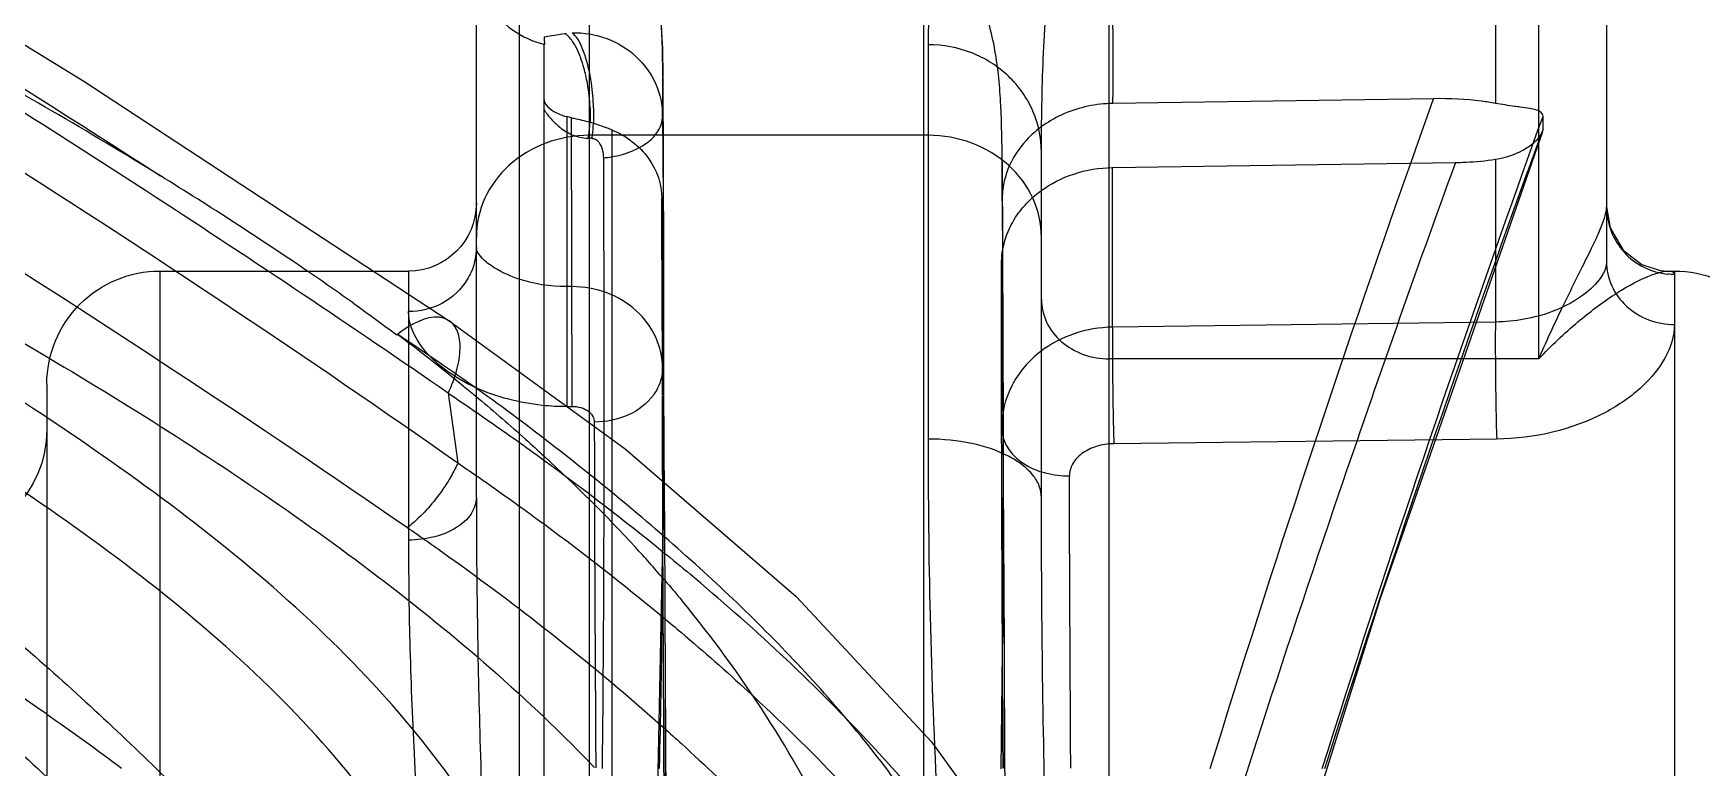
# Model space of a CAD drawing. Header units: millimetres. Extents: x 29875 to 31218, y -21313 to -20364.
# Drawn here: x 30178.99 to 30186.52, y -20644.03 to -20640.72 of the extents above; entities that cross this region are included whole.
import ezdxf

# ---------------------------------------------------------------- set-up
doc = ezdxf.new("R2010")
doc.units = ezdxf.units.MM
doc.header["$LTSCALE"] = 8
doc.layers.add('Cav-cor', color=30, linetype='Continuous')
doc.layers.add('WT', color=4, linetype='Continuous')

# ---------------------------------------------------------------- blocks, each defined once
blk = doc.blocks.new('20160903.150404')
at = {"layer": 'Cav-cor', "color": 241}
for p, q in [((-16.3, 47.0912), (-16.3, 74.5623)), ((-14.4743, 50.0798), (-14.4743, 71.5737)), ((-19.074, 61.103), (-19.074, 65.188)), ((-19.38, 64.8899), (-19.38, 61.5413)), ((-14.79, 54.6321), (-14.79, 64.2182)), ((-17.136, 54.971), (-17.136, 63.727)), ((-14.28, 60.4782), (-14.28, 63.7276)), ((-18.8789, 63.215), (-18.8789, 62.2552)), ((-14.5856, 62.5547), (-14.6276, 62.5622)), ((-16.32, 60.7414), (-16.32, 62.5198)), ((-14.586, 56.4719), (-14.586, 62.5252)), ((-15.1212, 62.3775), (-15.1242, 61.564)), ((-18.5998, 62.2764), (-17.1526, 62.2548)), ((-18.5196, 62.051), (-18.5998, 62.2764)), ((-19.0705, 62.1338), (-19.0932, 62.1967)), ((-19.0932, 62.1678), (-19.0932, 62.1967)), ((-15.1204, 62.1986), (-15.1229, 61.8267)), ((-14.7119, 60.8875), (-14.7093, 62.1904)), ((-14.688, 62.1955), (-14.688, 60.8875)), ((-19.0933, 62.1388), (-19.0932, 62.1678)), ((-19.0909, 62.1267), (-19.0933, 62.1388)), ((-19.0933, 62.1388), (-19.0866, 62.1206)), ((-19.0866, 62.1206), (-19.0253, 61.9512)), ((-19.0523, 62.0831), (-19.0705, 62.1338)), ((-16.32, 62.1113), (-14.79, 62.1113)), ((-14.892, 62.1361), (-14.892, 56.6186)), ((-19.0073, 61.9577), (-19.0523, 62.0831)), ((-18.4967, 61.9862), (-18.5196, 62.051)), ((-16.83, 60.4781), (-16.83, 62.0354)), ((-18.9825, 61.8883), (-19.0073, 61.9577)), ((-18.8789, 62.0032), (-18.8789, 61.2693)), ((-17.1507, 61.9658), (-18.6981, 61.9888)), ((-17.1511, 61.2461), (-17.1507, 61.9658)), ((-16.6526, 61.9903), (-16.6556, 61.2023)), ((-16.652, 61.8154), (-16.6526, 61.9902)), ((-16.652, 61.8154), (-16.6538, 61.5465)), ((-15.1229, 61.8267), (-15.1242, 61.564)), ((-15.1173, 61.8272), (-15.1194, 61.5648)), ((-16.6539, 61.5279), (-16.6555, 61.2023)), ((-16.6538, 61.5465), (-16.6539, 61.5279)), ((-15.1243, 61.5192), (-15.1247, 61.414)), ((-15.1242, 61.564), (-15.1243, 61.5192)), ((-15.1197, 61.5198), (-15.1234, 61.0607)), ((-15.1199, 60.9402), (-15.1179, 61.5198)), ((-15.1194, 61.5648), (-15.1197, 61.5198)), ((-19.6585, 61.499), (-19.686, 61.499)), ((-19.686, 61.499), (-19.686, 54.971)), ((-14.7119, 61.4289), (-14.688, 61.4289)), ((-12.852, 61.499), (-13.974, 61.499)), ((-13.974, 61.499), (-13.974, 60.2859)), ((-12.852, 61.499), (-12.852, 54.971)), ((-15.1247, 61.414), (-15.1251, 61.1527)), ((-15.1247, 61.4138), (-15.1222, 60.3504)), ((-18.8789, 61.2693), (-17.1511, 61.2461)), ((-16.6555, 61.2023), (-16.6566, 60.7925)), ((-15.1251, 61.1527), (-15.1251, 61.0606)), ((-19.074, 61.103), (-17.136, 61.103)), ((-15.1251, 61.0606), (-15.125, 60.9555)), ((-15.1234, 61.0607), (-15.1244, 60.9377)), ((-15.1196, 61.0842), (-15.1211, 60.8791)), ((-12.395, 61.0812), (-12.4206, 61.0659)), ((-12.342, 60.9888), (-12.342, 55.4813)), ((-15.125, 60.9555), (-15.125, 60.9376)), ((-14.1534, 60.9483), (-14.197, 60.6336)), ((-14.7119, 60.8875), (-14.688, 60.8875)), ((-18.8842, 60.7415), (-17.1566, 60.7203)), ((-15.1224, 60.3808), (-15.1207, 60.1908)), ((-15.1222, 60.3504), (-15.0833, 58.5177)), ((-15.1207, 60.1908), (-15.118, 59.9588)), ((-15.266, 60.1139), (-15.2458, 60.1309)), ((-16.6547, 60.0248), (-16.6542, 59.9589)), ((-16.6609, 59.9588), (-16.6788, 56.4319)), ((-15.1308, 59.9585), (-15.1456, 57.0071)), ((-15.1151, 59.9442), (-15.1249, 59.936)), ((-15.1112, 59.4528), (-15.1286, 59.4373)), ((-15.1061, 59.3029), (-15.105, 59.2551))]:
    blk.add_line(p, q, dxfattribs=at)
for points in [[(-8.496, 64.7796), (-10.478, 63.6012), (-12.5085, 62.355), (-14.1578, 61.2746)], [(-14.0709, 63.8641), (-14.5814, 63.6488), (-14.8981, 63.3612), (-15.0466, 63.0569), (-15.103, 62.772), (-15.1197, 62.5013), (-15.1212, 62.3774)], [(-19.0909, 62.1267), (-18.3585, 60.0225), (-17.6835, 57.8691), (-17.1357, 55.8887)], [(-19.38, 61.7884), (-19.3958, 61.6939), (-19.4544, 61.594), (-19.5386, 61.529), (-19.6218, 61.502), (-19.6593, 61.499)], [(-14.1578, 61.2746), (-14.9511, 60.6966), (-15.7237, 60.0317), (-16.3344, 59.3764), (-16.6919, 58.8816)]]:
    blk.add_lwpolyline(points, dxfattribs=at)
for centre, radius, start, end in [((-16.5357, 51.5877), 11.1391, 80.13695, 80.4048), ((-14.0524, 62.5129), 0.5348, 175.51882, 179.12031), ((-13.9326, 62.2055), 0.8768, 178.09496, 182.77653), ((-14.042, 62.204), 0.7517, 177.63901, 182.75857), ((-14.8272, 62.7403), 0.5623, 282.09923, 283.23424), ((-14.8153, 62.69), 0.5106, 283.23201, 284.43906), ((-14.8585, 62.3456), 0.3297, 241.51309, 246.62731), ((-14.8832, 66.187), 4.0902, 271.13604, 271.36971), ((-86.7426, 37.8499), 72.3883, 17.199447, 19.476984), ((-90.0755, 36.2836), 75.5444, 17.703047, 19.862725), ((-88.4235, 37.0705), 73.7426, 17.508083, 19.666553), ((-17.1153, 61.4674), 0.4876, 49.82888, 53.60788), ((-64.0177, 61.7602), 48.9004, 359.71835, 0.07835), ((-13.974, 61.805), 0.306, 180.00368, 270), ((427.5016, 57.583), 444.1688, 179.491162, 179.693528), ((126.7957, 60.6808), 141.9161, 179.661273, 179.846654), ((-19.686, 60.989), 0.51, 90, 180.00004), ((-19.6861, 61.7833), 0.2994, 270.0209, 275.67189), ((-12.852, 60.989), 0.51, 359.99971, 90), ((-7.6194, 52.7836), 10.523, 125.48666, 126.78736), ((-8.9932, 54.6096), 8.2423, 126.75046, 129.98761), ((267.825, 58.5953), 282.9591, 179.525684, 179.72395), ((74.2471, 61.0695), 89.3722, 180.084539, 180.441533), ((-8.9667, 54.578), 8.2836, 129.98753, 131.92315), ((-5.6809, 48.3704), 15.1654, 123.96414, 124.54957), ((-6.086, 48.9577), 14.4519, 124.54748, 125.41398), ((-462.4263, 61.9588), 445.7776, 359.652696, 359.850105), ((85.0461, 60.6658), 101.7028, 179.928613, 180.361138), ((-11.832, 60.785), 0.51, 180.00008, 270), ((-6.4767, 49.5081), 13.777, 125.41592, 126.06084), ((-8.9493, 54.5585), 8.3097, 131.92263, 132.7138), ((-7.3512, 50.6881), 12.3083, 126.0035, 129.15969), ((-6.2317, 48.986), 14.1107, 124.36636, 124.78029), ((-372.8796, 61.5883), 355.9249, 359.624829, 359.83668), ((-16.9558, 60.9914), 0.4176, 269.94369, 284.82178), ((-16.9482, 60.9615), 0.3868, 284.86734, 288.17634), ((-6.7679, 49.75), 13.1774, 125.00368, 126.39668), ((-6.3927, 49.2182), 13.8282, 124.78091, 125.0128), ((-7.5475, 50.8038), 11.8666, 126.38577, 129.62264), ((-7.8418, 51.2954), 11.5276, 129.1749, 129.96263), ((-10.8701, 56.4353), 5.6227, 139.46272, 140.47539), ((-10.8258, 56.3974), 5.681, 139.17006, 139.46297), ((131.7377, 59.2806), 148.4001, 179.738172, 180.009871), ((64.4577, 60.5372), 81.114, 180.408494, 180.905795), ((-8.1098, 51.498), 10.9733, 129.73921, 130.28836), ((51.5016, 60.8377), 66.6254, 180.755859, 181.319975), ((-9.6731, 54.3278), 7.1238, 133.63645, 136.18765), ((-6.0377, 50.4091), 11.0633, 124.73953, 126.89503), ((-8.9881, 52.5631), 9.2174, 131.77303, 132.42932)]:
    blk.add_arc(centre, radius, start, end, dxfattribs=at)
for points, knots in [([(-8.3407, 64.6766), (-9.1003, 64.2253), (-10.618, 63.3308), (-12.1175, 62.4056), (-12.8545, 61.9284)], [0, 0, 0, 0, 0.501561, 1, 1, 1, 1]), ([(-14.8382, 57.7231), (-14.7895, 57.9257), (-14.6663, 58.3311), (-14.3831, 58.9138), (-13.9915, 59.4619), (-13.5021, 59.9664), (-12.9375, 60.4293), (-12.1093, 61.0077), (-10.9979, 61.6628), (-9.6148, 62.3922), (-8.2108, 63.1023), (-6.8218, 63.8277), (-5.9219, 64.353), (-5.4874, 64.6328)], [0, 0, 0, 0, 0.052384, 0.106091, 0.162117, 0.220927, 0.28224, 0.345352, 0.474667, 0.606151, 0.738355, 0.870086, 1, 1, 1, 1]), ([(-14.5392, 57.5047), (-14.4918, 57.7089), (-14.3723, 58.1176), (-14.0952, 58.7064), (-13.7074, 59.2585), (-13.2194, 59.7616), (-12.6568, 60.2186), (-11.8342, 60.7858), (-10.7343, 61.4281), (-9.3692, 62.1458), (-7.9857, 62.846), (-6.6177, 63.561), (-5.7308, 64.0768), (-5.3019, 64.3507)], [0, 0, 0, 0, 0.053198, 0.107748, 0.164439, 0.223653, 0.285113, 0.348184, 0.477163, 0.608143, 0.73975, 0.870806, 1, 1, 1, 1]), ([(-14.1534, 60.9483), (-13.7175, 61.2492), (-12.8334, 61.84), (-11.026, 62.9799), (-9.6441, 63.8006), (-8.7227, 64.3516)], [0, 0, 0, 0, 0.247866, 0.497567, 1, 1, 1, 1]), ([(-1.1441, 64.1956), (-1.8223, 64.0881), (-3.1641, 63.8314), (-5.1324, 63.3154), (-6.7241, 62.7844), (-7.9594, 62.3041), (-9.1497, 61.7917), (-10.2882, 61.2083), (-11.3388, 60.5257), (-12.0594, 59.9712), (-12.7214, 59.3775), (-13.3359, 58.7553), (-13.9301, 58.1223), (-14.3336, 57.7086), (-14.5392, 57.5047)], [0, 0, 0, 0, 0.134489, 0.267349, 0.398253, 0.462896, 0.526889, 0.652059, 0.712805, 0.772065, 0.829953, 0.886828, 0.943294, 1, 1, 1, 1]), ([(-12.8545, 61.9284), (-12.531, 62.1277), (-11.869, 62.5098), (-10.8546, 63.0518), (-9.8257, 63.58), (-9.1372, 63.9303), (-8.794, 64.1078)], [0, 0, 0, 0, 0.247311, 0.49726, 0.748517, 1, 1, 1, 1]), ([(-1.0826, 63.8478), (-1.7584, 63.7399), (-3.0954, 63.4824), (-5.0559, 62.965), (-6.6412, 62.4343), (-7.8711, 61.9544), (-9.0553, 61.4423), (-10.186, 60.856), (-11.2242, 60.1648), (-11.9332, 59.6008), (-12.5831, 58.9959), (-13.1871, 58.361), (-13.7763, 57.716), (-14.1788, 57.2944), (-14.3841, 57.0861)], [0, 0, 0, 0, 0.134329, 0.267008, 0.397699, 0.462219, 0.526075, 0.65092, 0.711498, 0.770632, 0.828523, 0.885619, 0.942584, 1, 1, 1, 1]), ([(-16.32, 62.5198), (-16.32, 62.6311), (-16.3344, 62.8534), (-16.4025, 63.1269), (-16.5016, 63.3353), (-16.6139, 63.4938), (-16.756, 63.6171), (-16.8976, 63.6855), (-17.0179, 63.7203), (-17.0935, 63.7263), (-17.136, 63.727)], [0, 0, 0, 0, 0.20626, 0.411077, 0.517408, 0.632106, 0.76889, 0.860584, 0.92129, 1, 1, 1, 1]), ([(-16.83, 62.0354), (-16.83, 62.1761), (-16.8338, 62.3868), (-16.8488, 62.6668), (-16.866, 62.8755), (-16.891, 63.0832), (-16.9208, 63.2556), (-16.9531, 63.3921), (-16.9854, 63.4963), (-17.0277, 63.6009), (-17.0899, 63.6837), (-17.136, 63.6845)], [0, 0, 0, 0, 0.245291, 0.367228, 0.488819, 0.610259, 0.731979, 0.793286, 0.855373, 0.919537, 1, 1, 1, 1]), ([(-17.1526, 62.2548), (-17.1536, 62.3633), (-17.1553, 62.576), (-17.1439, 62.8903), (-17.0931, 63.1487), (-16.9935, 63.3425), (-16.918, 63.43), (-16.8738, 63.4713)], [0, 0, 0, 0, 0.253102, 0.495797, 0.733475, 0.858926, 1, 1, 1, 1]), ([(-15.1212, 62.3775), (-15.1209, 62.4779), (-15.1181, 62.6275), (-15.0942, 62.8245), (-15.0584, 62.9696), (-14.9887, 63.1153), (-14.8575, 63.2569), (-14.6445, 63.3829), (-14.4709, 63.4495), (-14.3701, 63.4836)], [0, 0, 0, 0, 0.203179, 0.301993, 0.400688, 0.50418, 0.624939, 0.784837, 1, 1, 1, 1]), ([(-9.9868, 63.3366), (-10.7047, 62.9037), (-12.1282, 62.0341), (-13.518, 61.1105), (-14.197, 60.6336)], [0, 0, 0, 0, 0.502603, 1, 1, 1, 1]), ([(-14.3639, 56.7963), (-14.1774, 56.9733), (-13.811, 57.331), (-13.2765, 57.8801), (-12.7422, 58.4278), (-12.185, 58.9598), (-11.5909, 59.4667), (-10.7317, 60.1043), (-9.5492, 60.8051), (-8.0243, 61.5102), (-6.4232, 62.1274), (-4.7635, 62.661), (-3.6299, 62.9541), (-3.0557, 63.0844)], [0, 0, 0, 0, 0.0585, 0.116486, 0.174337, 0.232593, 0.291689, 0.351914, 0.475838, 0.603551, 0.733796, 0.866025, 1, 1, 1, 1]), ([(-9.7673, 63.0106), (-10.483, 62.5822), (-11.9022, 61.7221), (-13.2902, 60.8115), (-13.9691, 60.3424)], [0, 0, 0, 0, 0.502696, 1, 1, 1, 1]), ([(-8.7701, 63.0106), (-9.3814, 62.6955), (-10.6044, 62.0808), (-11.81, 61.4303), (-12.395, 61.0812)], [0, 0, 0, 0, 0.502356, 1, 1, 1, 1]), ([(-12.3421, 59.5004), (-11.8516, 59.8412), (-10.8133, 60.461), (-9.2001, 61.3015), (-7.5662, 62.1221), (-6.4931, 62.7017), (-5.971, 63.0106)], [0, 0, 0, 0, 0.246225, 0.49751, 0.749936, 1, 1, 1, 1]), ([(-16.6526, 61.9903), (-16.6524, 62.0755), (-16.6498, 62.2439), (-16.6277, 62.495), (-16.5716, 62.7013), (-16.4838, 62.857), (-16.4216, 62.9289), (-16.3857, 62.9632)], [0, 0, 0, 0, 0.246248, 0.486405, 0.727512, 0.856548, 1, 1, 1, 1]), ([(-14.3361, 62.7028), (-14.3633, 62.6581), (-14.4371, 62.5785), (-14.5357, 62.5337), (-14.5872, 62.5211)], [0, 0, 0, 0, 0.496778, 1, 1, 1, 1]), ([(-14.7123, 62.5741), (-14.765, 62.5752), (-14.8708, 62.5578), (-15.0063, 62.4754), (-15.0981, 62.3495), (-15.1201, 62.2483), (-15.1204, 62.1986)], [0, 0, 0, 0, 0.257685, 0.510184, 0.756848, 1, 1, 1, 1]), ([(-14.793, 62.3819), (-14.7851, 62.4237), (-14.7706, 62.4812), (-14.7394, 62.5445), (-14.7217, 62.5669), (-14.7123, 62.5741)], [0, 0, 0, 0, 0.603864, 0.831926, 1, 1, 1, 1]), ([(-14.7328, 62.5027), (-14.7253, 62.5175), (-14.7104, 62.5427), (-14.6897, 62.5642), (-14.6789, 62.571)], [0, 0, 0, 0, 0.566047, 1, 1, 1, 1]), ([(-16.83, 62.0354), (-16.83, 62.0985), (-16.803, 62.2272), (-16.6885, 62.3882), (-16.5191, 62.495), (-16.3862, 62.5198), (-16.32, 62.5198)], [0, 0, 0, 0, 0.244018, 0.491582, 0.744077, 1, 1, 1, 1]), ([(-14.774, 62.3812), (-14.7715, 62.3926), (-14.761, 62.4341), (-14.7467, 62.4749), (-14.7328, 62.5027)], [0, 0, 0, 0, 0.272321, 1, 1, 1, 1]), ([(-15.1204, 62.1986), (-15.1206, 62.2132), (-15.1211, 62.2712), (-15.1213, 62.3292), (-15.1212, 62.3726)], [0, 0, 0, 0, 0.252438, 1, 1, 1, 1]), ([(-14.8089, 62.2346), (-14.8078, 62.2719), (-14.8033, 62.3212), (-14.7952, 62.37), (-14.793, 62.3819)], [0, 0, 0, 0, 0.755011, 1, 1, 1, 1]), ([(-14.7931, 62.2349), (-14.7916, 62.272), (-14.7863, 62.3212), (-14.7767, 62.3695), (-14.774, 62.3812)], [0, 0, 0, 0, 0.754704, 1, 1, 1, 1]), ([(-18.9898, 62.2386), (-18.9817, 62.2397), (-18.9446, 62.2445), (-18.9076, 62.25), (-18.8789, 62.2552)], [0, 0, 0, 0, 0.219638, 1, 1, 1, 1]), ([(-18.8789, 62.2552), (-18.8581, 62.2591), (-18.7657, 62.273), (-18.672, 62.2775), (-18.5998, 62.2764)], [0, 0, 0, 0, 0.226535, 1, 1, 1, 1]), ([(-14.586, 62.272), (-14.586, 62.256), (-14.6209, 62.2186), (-14.6608, 62.2025), (-14.688, 62.1955)], [0, 0, 0, 0, 0.363389, 1, 1, 1, 1]), ([(-19.0932, 62.1967), (-19.0932, 62.2031), (-19.0855, 62.2175), (-19.0609, 62.2267), (-19.0287, 62.2336), (-19.0037, 62.2367), (-18.9898, 62.2386)], [0, 0, 0, 0, 0.160139, 0.364943, 0.64386, 1, 1, 1, 1]), ([(-17.1526, 62.2548), (-17.0773, 62.2537), (-16.9314, 62.224), (-16.8079, 62.1394), (-16.7609, 62.0882)], [0, 0, 0, 0, 0.519607, 1, 1, 1, 1]), ([(-15.0857, 62.1109), (-15.0912, 62.1175), (-15.1099, 62.1431), (-15.1204, 62.1754), (-15.1204, 62.1986)], [0, 0, 0, 0, 0.2697, 1, 1, 1, 1]), ([(-14.7093, 62.1904), (-14.7162, 62.189), (-14.7466, 62.1824), (-14.7767, 62.175), (-14.7998, 62.1684)], [0, 0, 0, 0, 0.227769, 1, 1, 1, 1]), ([(-14.586, 62.2275), (-14.586, 62.2253), (-14.5911, 62.2195), (-14.5977, 62.2084), (-14.6101, 62.1934), (-14.6195, 62.1826), (-14.6249, 62.1769)], [0, 0, 0, 0, 0.10315, 0.324959, 0.630947, 1, 1, 1, 1]), ([(-18.8789, 62.0032), (-18.9289, 62.011), (-18.998, 62.0357), (-19.0645, 62.0869), (-19.0861, 62.1139), (-19.0908, 62.1266)], [0, 0, 0, 0, 0.602825, 0.838463, 1, 1, 1, 1]), ([(-16.83, 61.6525), (-16.83, 61.7122), (-16.8026, 61.8349), (-16.6877, 61.9872), (-16.5185, 62.088), (-16.3864, 62.1113), (-16.32, 62.1113)], [0, 0, 0, 0, 0.236428, 0.48101, 0.736682, 1, 1, 1, 1]), ([(-14.892, 62.1361), (-14.9567, 62.1085), (-15.0701, 62.025), (-15.1169, 61.8899), (-15.1173, 61.8272)], [0, 0, 0, 0, 0.528252, 1, 1, 1, 1]), ([(-15.0158, 62.0558), (-15.0228, 62.0596), (-15.0483, 62.0748), (-15.0717, 62.0942), (-15.0857, 62.1109)], [0, 0, 0, 0, 0.267282, 1, 1, 1, 1]), ([(-14.7998, 62.1684), (-14.8235, 62.1616), (-14.8545, 62.1515), (-14.8847, 62.1393), (-14.892, 62.1361)], [0, 0, 0, 0, 0.755823, 1, 1, 1, 1]), ([(-14.8021, 62.0976), (-14.8029, 62.1027), (-14.8058, 62.1245), (-14.8076, 62.1463), (-14.8084, 62.163)], [0, 0, 0, 0, 0.236424, 1, 1, 1, 1]), ([(-14.7855, 62.098), (-14.7864, 62.1035), (-14.79, 62.1266), (-14.792, 62.1499), (-14.7928, 62.1678)], [0, 0, 0, 0, 0.23662, 1, 1, 1, 1]), ([(-14.79, 62.1113), (-14.7236, 62.1113), (-14.5915, 62.088), (-14.4223, 61.9873), (-14.3074, 61.835), (-14.28, 61.7122), (-14.28, 61.6526)], [0, 0, 0, 0, 0.263313, 0.518987, 0.763572, 1, 1, 1, 1]), ([(-14.7348, 62.106), (-14.7386, 62.1048), (-14.7551, 62.1004), (-14.7723, 62.0982), (-14.7855, 62.098)], [0, 0, 0, 0, 0.231222, 1, 1, 1, 1]), ([(-14.6908, 62.1248), (-14.6941, 62.1229), (-14.7081, 62.1154), (-14.723, 62.1095), (-14.7348, 62.106)], [0, 0, 0, 0, 0.232054, 1, 1, 1, 1]), ([(-14.6249, 62.1769), (-14.6292, 62.1724), (-14.6491, 62.1526), (-14.6718, 62.1355), (-14.6908, 62.1248)], [0, 0, 0, 0, 0.220146, 1, 1, 1, 1]), ([(-16.7609, 62.0882), (-16.7264, 62.0505), (-16.6709, 61.9646), (-16.6516, 61.8639), (-16.652, 61.8154)], [0, 0, 0, 0, 0.512949, 1, 1, 1, 1]), ([(-14.8532, 62.0099), (-14.8652, 62.0109), (-14.9117, 62.0166), (-14.9575, 62.0291), (-14.9893, 62.0429)], [0, 0, 0, 0, 0.257871, 1, 1, 1, 1]), ([(-14.8217, 62.0906), (-14.8256, 62.0878), (-14.839, 62.0745), (-14.8461, 62.0563), (-14.8493, 62.0429)], [0, 0, 0, 0, 0.256744, 1, 1, 1, 1]), ([(-18.6981, 61.9888), (-18.7137, 61.9891), (-18.7742, 61.9909), (-18.8346, 61.9963), (-18.8789, 62.0032)], [0, 0, 0, 0, 0.257956, 1, 1, 1, 1]), ([(-18.6981, 61.9888), (-18.5178, 61.4934), (-17.819, 59.5125), (-17.2031, 57.5017), (-16.8034, 55.98)], [0, 0, 0, 0, 0.251006, 1, 1, 1, 1]), ([(-16.826, 61.8599), (-16.8712, 61.8932), (-16.976, 61.9461), (-17.0916, 61.9649), (-17.1507, 61.9658)], [0, 0, 0, 0, 0.487224, 1, 1, 1, 1]), ([(-14.8532, 62.0099), (-14.8558, 61.3213), (-14.8572, 60.403), (-14.85, 59.4847), (-14.8477, 59.2551)], [0, 0, 0, 0, 0.749874, 1, 1, 1, 1]), ([(-13.7282, 61.3519), (-13.6578, 61.4022), (-13.3715, 61.6017), (-13.078, 61.7907), (-12.8545, 61.9284)], [0, 0, 0, 0, 0.247898, 1, 1, 1, 1]), ([(-16.7134, 61.7414), (-16.7193, 61.7504), (-16.7446, 61.7864), (-16.7754, 61.8185), (-16.8008, 61.84)], [0, 0, 0, 0, 0.244389, 1, 1, 1, 1]), ([(-19.38, 61.7884), (-19.38, 61.7513), (-19.3942, 61.6762), (-19.4541, 61.579), (-19.5456, 61.51), (-19.6193, 61.489), (-19.6565, 61.4853)], [0, 0, 0, 0, 0.249019, 0.499013, 0.749177, 1, 1, 1, 1]), ([(-19.074, 61.103), (-19.1068, 61.1785), (-19.1711, 61.3182), (-19.2535, 61.4833), (-19.3109, 61.5987), (-19.3452, 61.671), (-19.37, 61.7323), (-19.38, 61.7713), (-19.38, 61.7884)], [0, 0, 0, 0, 0.328449, 0.612918, 0.735593, 0.842708, 0.931673, 1, 1, 1, 1]), ([(-16.6497, 61.5275), (-16.6494, 61.5645), (-16.6603, 61.6402), (-16.6926, 61.7093), (-16.7134, 61.7414)], [0, 0, 0, 0, 0.49162, 1, 1, 1, 1]), ([(-14.688, 61.4289), (-14.6134, 61.4288), (-14.4932, 61.4468), (-14.3615, 61.5086), (-14.2998, 61.5597), (-14.28, 61.593), (-14.28, 61.6049)], [0, 0, 0, 0, 0.480834, 0.768625, 0.923231, 1, 1, 1, 1]), ([(-14.28, 61.6049), (-14.28, 61.5673), (-14.2689, 61.5162), (-14.2456, 61.4714), (-14.239, 61.4605)], [0, 0, 0, 0, 0.74641, 1, 1, 1, 1]), ([(-19.38, 61.5413), (-19.38, 61.5044), (-19.3966, 61.4288), (-19.4652, 61.3344), (-19.5671, 61.2725), (-19.6464, 61.2579), (-19.686, 61.2579)], [0, 0, 0, 0, 0.240839, 0.487465, 0.741479, 1, 1, 1, 1]), ([(-19.38, 61.5413), (-19.38, 61.5206), (-19.3575, 61.4656), (-19.275, 61.3827), (-19.1125, 61.2959), (-18.9654, 61.2703), (-18.8789, 61.2693)], [0, 0, 0, 0, 0.102553, 0.278458, 0.572078, 1, 1, 1, 1]), ([(-16.6502, 60.7925), (-16.6502, 60.8558), (-16.6498, 61.101), (-16.6488, 61.3461), (-16.6497, 61.5279)], [0, 0, 0, 0, 0.258257, 1, 1, 1, 1]), ([(-19.6594, 61.499), (-19.666, 61.499), (-19.6756, 61.4984), (-19.6848, 61.491), (-19.686, 61.4862), (-19.686, 61.4839)], [0, 0, 0, 0, 0.586408, 0.796009, 1, 1, 1, 1]), ([(-19.074, 61.103), (-19.1298, 61.1618), (-19.2389, 61.2657), (-19.4023, 61.3889), (-19.5275, 61.4607), (-19.6105, 61.4917), (-19.6447, 61.499), (-19.6591, 61.499)], [0, 0, 0, 0, 0.339536, 0.628879, 0.855587, 0.939682, 1, 1, 1, 1]), ([(-15.1199, 61.0606), (-15.1198, 61.1085), (-15.0982, 61.2069), (-15.0064, 61.3292), (-14.871, 61.4102), (-14.7652, 61.4289), (-14.7119, 61.4289)], [0, 0, 0, 0, 0.236797, 0.480969, 0.736485, 1, 1, 1, 1]), ([(-14.239, 61.4605), (-14.2123, 61.4166), (-14.1323, 61.342), (-14.0266, 61.3161), (-13.974, 61.3161)], [0, 0, 0, 0, 0.493913, 1, 1, 1, 1]), ([(-16.83, 61.3718), (-16.83, 61.3367), (-16.8467, 61.2641), (-16.9163, 61.1749), (-17.0177, 61.1164), (-17.0964, 61.103), (-17.136, 61.103)], [0, 0, 0, 0, 0.234917, 0.478938, 0.735285, 1, 1, 1, 1]), ([(-14.2782, 60.9729), (-14.2278, 60.9958), (-14.1406, 61.0466), (-14.0244, 61.1548), (-13.974, 61.2564), (-13.974, 61.3161)], [0, 0, 0, 0, 0.347947, 0.625361, 1, 1, 1, 1]), ([(-14.1577, 61.2746), (-14.1444, 61.2837), (-14.098, 61.2983), (-14.0111, 61.2747), (-13.9524, 61.2358), (-13.9214, 61.2107)], [0, 0, 0, 0, 0.187342, 0.537114, 1, 1, 1, 1]), ([(-19.686, 61.2579), (-19.686, 61.2055), (-19.6507, 61.0995), (-19.5372, 60.9642), (-19.2953, 60.7979), (-19.0525, 60.7436), (-18.8842, 60.7415)], [0, 0, 0, 0, 0.152764, 0.309665, 0.509519, 1, 1, 1, 1]), ([(-18.8789, 61.2693), (-18.8778, 61.2404), (-18.8778, 61.163), (-18.8787, 60.9871), (-18.881, 60.8401), (-18.8842, 60.7415)], [0, 0, 0, 0, 0.164571, 0.439373, 1, 1, 1, 1]), ([(-17.1513, 61.2461), (-17.1502, 61.2174), (-17.1502, 61.1406), (-17.1511, 60.9653), (-17.1534, 60.8188), (-17.1566, 60.7203)], [0, 0, 0, 0, 0.16408, 0.438125, 1, 1, 1, 1]), ([(-17.1511, 61.2461), (-17.0924, 61.2452), (-16.9764, 61.2258), (-16.872, 61.1711), (-16.8268, 61.1366)], [0, 0, 0, 0, 0.507912, 1, 1, 1, 1]), ([(-16.3483, 58.9411), (-16.207, 59.1652), (-15.8742, 59.5943), (-15.3901, 60.0751), (-14.9676, 60.4415), (-14.6335, 60.7092), (-14.287, 60.9696), (-14.0458, 61.1316), (-13.9249, 61.2138)], [0, 0, 0, 0, 0.237663, 0.48479, 0.611262, 0.739307, 0.868836, 1, 1, 1, 1]), ([(-14.1534, 60.9483), (-14.1693, 60.9827), (-14.1942, 61.0487), (-14.2104, 61.1436), (-14.2025, 61.223), (-14.1745, 61.2632), (-14.1578, 61.2746)], [0, 0, 0, 0, 0.326559, 0.605205, 0.825014, 1, 1, 1, 1]), ([(-16.8268, 61.1366), (-16.7731, 61.0955), (-16.6829, 60.9917), (-16.6501, 60.8574), (-16.6502, 60.7925)], [0, 0, 0, 0, 0.510627, 1, 1, 1, 1]), ([(-15.1199, 61.0608), (-15.1199, 61.0502), (-15.1163, 61.0072), (-15.0981, 60.9659), (-15.079, 60.9396)], [0, 0, 0, 0, 0.24409, 1, 1, 1, 1]), ([(-12.4206, 61.0659), (-12.8118, 60.8317), (-13.5674, 60.3487), (-14.2706, 59.7874), (-14.5891, 59.4836)], [0, 0, 0, 0, 0.508832, 1, 1, 1, 1]), ([(-15.1268, 59.2605), (-15.126, 59.4181), (-15.1232, 59.9766), (-15.1205, 60.5351), (-15.12, 60.936)], [0, 0, 0, 0, 0.28215, 1, 1, 1, 1]), ([(-15.079, 60.9396), (-15.051, 60.901), (-14.967, 60.8382), (-14.866, 60.8183), (-14.8139, 60.8183)], [0, 0, 0, 0, 0.477322, 1, 1, 1, 1]), ([(-14.688, 60.8875), (-14.6511, 60.8875), (-14.5111, 60.8949), (-14.3721, 60.9302), (-14.2782, 60.9729)], [0, 0, 0, 0, 0.263675, 1, 1, 1, 1]), ([(-14.8139, 60.8183), (-14.8139, 60.8271), (-14.8082, 60.8462), (-14.7855, 60.8688), (-14.752, 60.8839), (-14.7258, 60.8875), (-14.7119, 60.8875)], [0, 0, 0, 0, 0.195462, 0.420138, 0.691237, 1, 1, 1, 1]), ([(-16.6502, 60.7925), (-16.6502, 60.7717), (-16.6595, 60.7283), (-16.6971, 60.6705), (-16.755, 60.6237), (-16.8022, 60.6024), (-16.8275, 60.594)], [0, 0, 0, 0, 0.220622, 0.457328, 0.71678, 1, 1, 1, 1]), ([(-14.8203, 59.2586), (-14.8195, 59.4078), (-14.8166, 59.9277), (-14.814, 60.4476), (-14.8139, 60.8183)], [0, 0, 0, 0, 0.286999, 1, 1, 1, 1]), ([(-17.1566, 60.7203), (-17.13, 60.72), (-17.0789, 60.7124), (-17.013, 60.6811), (-16.9674, 60.6333), (-16.9561, 60.5928), (-16.9562, 60.5738)], [0, 0, 0, 0, 0.29362, 0.559709, 0.790748, 1, 1, 1, 1]), ([(-16.83, 60.4781), (-16.83, 60.4955), (-16.8225, 60.5323), (-16.7916, 60.5829), (-16.7429, 60.6282), (-16.6528, 60.6835), (-16.5094, 60.7294), (-16.3854, 60.7414), (-16.32, 60.7414)], [0, 0, 0, 0, 0.084017, 0.176356, 0.281896, 0.402442, 0.68418, 1, 1, 1, 1]), ([(-16.7288, 55.0421), (-16.7608, 55.1026), (-16.8134, 55.2365), (-16.8086, 55.4639), (-16.7432, 55.7027), (-16.6663, 55.97), (-16.5958, 56.2725), (-16.5395, 56.6107), (-16.4991, 56.9817), (-16.4563, 57.5214), (-16.4106, 58.2265), (-16.3591, 59.0834), (-16.3253, 59.9244), (-16.32, 60.4757), (-16.32, 60.7414)], [0, 0, 0, 0, 0.035739, 0.073429, 0.116322, 0.164749, 0.218651, 0.278292, 0.343545, 0.413324, 0.56084, 0.712306, 0.861317, 1, 1, 1, 1]), ([(-15.1243, 60.1117), (-15.0828, 60.1598), (-14.9115, 60.3515), (-14.7284, 60.5327), (-14.5861, 60.6641)], [0, 0, 0, 0, 0.24673, 1, 1, 1, 1]), ([(-14.197, 60.6337), (-14.1937, 60.6267), (-14.18, 60.5984), (-14.1646, 60.5709), (-14.1522, 60.5507)], [0, 0, 0, 0, 0.245131, 1, 1, 1, 1]), ([(-14.1522, 60.5507), (-14.1395, 60.5301), (-14.0876, 60.4534), (-14.0235, 60.3842), (-13.9691, 60.3424)], [0, 0, 0, 0, 0.260282, 1, 1, 1, 1]), ([(-16.9899, 55.1141), (-17.0136, 55.2345), (-17.0175, 55.4389), (-16.9941, 55.7302), (-16.9565, 56.1113), (-16.9133, 56.6604), (-16.8871, 57.3869), (-16.8671, 58.1718), (-16.8474, 58.9711), (-16.8328, 59.7413), (-16.83, 60.2405), (-16.83, 60.4781)], [0, 0, 0, 0, 0.068553, 0.112837, 0.163519, 0.282403, 0.420527, 0.56962, 0.721073, 0.86724, 1, 1, 1, 1]), ([(-14.28, 60.4781), (-14.2801, 60.1254), (-14.2917, 59.3832), (-14.3221, 58.6416), (-14.3384, 58.2524)], [0, 0, 0, 0, 0.475221, 1, 1, 1, 1]), ([(-14.28, 60.4782), (-14.28, 60.4525), (-14.2599, 60.3961), (-14.1883, 60.3343), (-14.0889, 60.295), (-14.0133, 60.2859), (-13.974, 60.2859)], [0, 0, 0, 0, 0.195758, 0.427001, 0.700745, 1, 1, 1, 1]), ([(-13.9691, 60.3424), (-14.022, 60.3059), (-14.231, 60.1593), (-14.4359, 60.007), (-14.5864, 59.8893)], [0, 0, 0, 0, 0.251746, 1, 1, 1, 1]), ([(-13.974, 60.2859), (-13.974, 60.1328), (-13.9776, 59.8114), (-14.0054, 59.1274), (-14.042, 58.5972), (-14.0674, 58.235)], [0, 0, 0, 0, 0.223608, 0.469614, 1, 1, 1, 1]), ([(-16.3015, 59.0898), (-16.2256, 59.1811), (-15.9043, 59.5458), (-15.5468, 59.8775), (-15.266, 60.1139)], [0, 0, 0, 0, 0.2444, 1, 1, 1, 1]), ([(-16.3089, 57.79), (-16.2114, 58.1848), (-15.9366, 58.9783), (-15.4783, 59.685), (-15.2072, 60.0136)], [0, 0, 0, 0, 0.488397, 1, 1, 1, 1]), ([(-15.2055, 59.8684), (-15.3071, 59.7823), (-15.6974, 59.4388), (-16.0606, 59.0622), (-16.3006, 58.7587)], [0, 0, 0, 0, 0.256013, 1, 1, 1, 1]), ([(-14.5864, 59.8893), (-14.6316, 59.8541), (-14.8098, 59.7127), (-14.9839, 59.5659), (-15.1112, 59.4528)], [0, 0, 0, 0, 0.251875, 1, 1, 1, 1]), ([(-15.2069, 59.3665), (-15.4194, 59.1723), (-15.8181, 58.7716), (-16.1601, 58.3185), (-16.3022, 58.0814)], [0, 0, 0, 0, 0.510236, 1, 1, 1, 1]), ([(-15.1317, 58.2351), (-15.1313, 58.3217), (-15.1298, 58.6635), (-15.1281, 59.0053), (-15.1268, 59.2605)], [0, 0, 0, 0, 0.25332, 1, 1, 1, 1])]:
    blk.add_open_spline(points, degree=3, knots=knots, dxfattribs=at)
for points in [[(-14.8493, 62.0429), (-14.8519, 62.0321), (-14.8532, 62.021), (-14.8532, 62.0099)], [(-14.8021, 62.0976), (-14.8091, 62.0975), (-14.8161, 62.0946), (-14.8217, 62.0906)], [(-15.1308, 59.9585), (-15.1353, 58.9653), (-15.1304, 57.9717), (-15.1053, 56.9788)]]:
    blk.add_open_spline(points, degree=3, dxfattribs=at)

msp = doc.modelspace()

# ---------------------------------------------------------------- block references
at = {"layer": 'WT', "xscale": -1}
msp.add_blockref('20160903.150404', (30166.7061, -20703.2897), dxfattribs=at)

doc.saveas('drawing.dxf')
